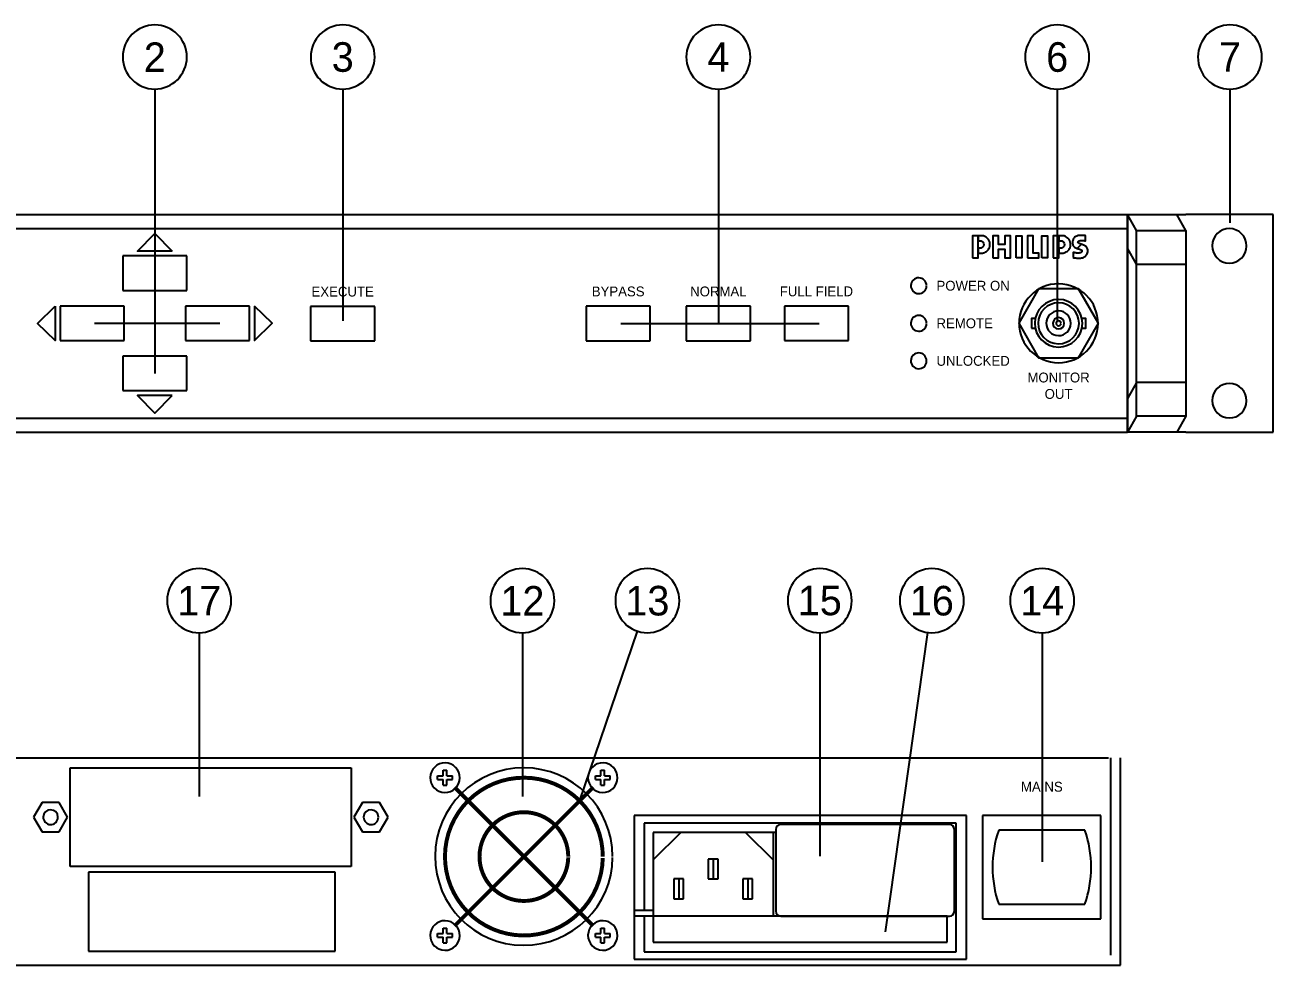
# Model space of a CAD drawing. Extents: x 10 to 493, y 10 to 201.
# Drawn here: x 239.9 to 493, y 10 to 200.7 of the extents above; entities that cross this region are included whole.
import ezdxf
from ezdxf.enums import TextEntityAlignment as Align

# ---------------------------------------------------------------- set-up
doc = ezdxf.new("R2010")
doc.units = 0
doc.linetypes.add('HIDDEN', pattern=[0])
doc.linetypes.add('SKJUL1', pattern=[0])
doc.layers.add('KOMPONENT', color=10, linetype='CONTINUOUS')
doc.layers.add('SERVICE1', color=7, linetype='CONTINUOUS')

# ---------------------------------------------------------------- blocks, each defined once
blk = doc.blocks.new('M3')
at = {"layer": 'KOMPONENT', "color": 0}
for points in [[(-1.5, 0.375), (-0.375, 0.375)], [(-1.5, -0.375), (-1.5, 0.375)], [(-0.375, 0.375), (-0.375, 1.5)], [(-0.375, 1.5), (0.375, 1.5)], [(0.375, 0.375), (0.375, 1.5)], [(0.375, 0.375), (1.5, 0.375)], [(1.5, -0.375), (1.5, 0.375)], [(-1.5, -0.375), (-0.375, -0.375)], [(-0.3749999999999432, -1.5), (-0.375, -0.375)], [(-0.3749999999999432, -1.5), (0.375, -1.5)], [(0.375, -0.375), (1.5, -0.375)], [(0.375, -1.5), (0.375, -0.375)]]:
    blk.add_lwpolyline(points, dxfattribs=at)
blk.add_arc((0, 0), 3, 358.902455422943, 358.8769043763087, dxfattribs=at)

msp = doc.modelspace()

# ---------------------------------------------------------------- linework, layer by layer
at = {"layer": 'KOMPONENT', "color": 0}
for p, q in [((39.5, 162.2776352886492), (463.5, 162.2776352886492)), ((463.4999999999999, 162.2776352886492), (463.4999999999999, 118.0776352886492)), ((463.4999999999999, 162.2776352886492), (475.3, 162.2776352886492)), ((463.4999999999999, 118.0776352886492), (463.4999999999999, 162.2776352886492)), ((493, 162.2776352886492), (475.3, 162.2776352886492)), ((493, 118.0776352886492), (493, 162.2776352886492)), ((39.5, 159.4276352886492), (463.5, 159.4276352886492)), ((465.3, 159.0276352886492), (475.3, 159.0276352886492)), ((465.3, 121.3276352886492), (465.3, 159.0276352886492)), ((475.3, 159.0276352886492), (475.3, 121.3276352886492)), ((259.6999999999999, 153.8376352886492), (259.6999999999999, 146.8376352886492)), ((272.6999999999999, 153.8376352886492), (259.6999999999999, 153.8376352886492)), ((272.6999999999999, 146.8376352886492), (272.6999999999999, 153.8376352886492)), ((465.3, 152.1776352886492), (475.3, 152.1776352886492)), ((465.3, 128.1776352886492), (465.3, 152.1776352886492)), ((475.3, 152.1776352886492), (475.3, 128.1776352886492)), ((259.6999999999999, 146.8376352886492), (272.6999999999999, 146.8376352886492)), ((259.9999999999999, 143.6776352886492), (246.9999999999999, 143.6776352886492)), ((246.9999999999999, 143.6776352886492), (246.9999999999999, 136.6776352886492)), ((259.9999999999999, 136.6776352886492), (259.9999999999999, 143.6776352886492)), ((272.4, 143.6776352886492), (272.4, 136.6776352886492)), ((285.4, 143.6776352886492), (272.4, 143.6776352886492)), ((285.4, 136.6776352886492), (285.4, 143.6776352886492)), ((310.8, 143.6076352886492), (297.8, 143.6076352886492)), ((297.8, 143.6076352886492), (297.8, 136.6076352886492)), ((310.8, 136.6076352886492), (310.8, 143.6076352886492)), ((366.68, 143.6376352886492), (353.68, 143.6376352886492)), ((353.68, 143.6376352886492), (353.68, 136.6376352886492)), ((366.68, 136.6376352886492), (366.68, 143.6376352886492)), ((387, 143.6376352886492), (374, 143.6376352886492)), ((374, 143.6376352886492), (374, 136.6376352886492)), ((387, 136.6376352886492), (387, 143.6376352886492)), ((406.89, 143.6576352886492), (393.89, 143.6576352886492)), ((393.89, 143.6576352886492), (393.89, 136.6576352886492)), ((406.89, 136.6576352886492), (406.89, 143.6576352886492)), ((246.9999999999999, 136.6776352886492), (259.9999999999999, 136.6776352886492)), ((272.4, 136.6776352886492), (285.4, 136.6776352886492)), ((297.8, 136.6076352886492), (310.8, 136.6076352886492)), ((353.68, 136.6376352886492), (366.68, 136.6376352886492)), ((374, 136.6376352886492), (387, 136.6376352886492)), ((393.89, 136.6576352886492), (406.89, 136.6576352886492)), ((259.6999999999999, 133.5176352886492), (259.6999999999999, 126.5176352886492)), ((272.6999999999999, 133.5176352886492), (259.6999999999999, 133.5176352886492)), ((272.6999999999999, 126.5176352886492), (272.6999999999999, 133.5176352886492)), ((475.3, 128.1776352886492), (465.3, 128.1776352886492)), ((259.6999999999999, 126.5176352886492), (272.6999999999999, 126.5176352886492)), ((39.5, 120.9276352886492), (463.5, 120.9276352886492)), ((475.3, 121.3276352886492), (465.3, 121.3276352886492)), ((39.50000000000006, 118.0776352886492), (463.5000000000001, 118.0776352886492)), ((475.3, 118.0776352886492), (463.4999999999999, 118.0776352886492)), ((475.3, 118.0776352886492), (493, 118.0776352886492)), ((40.05594405594405, 51.99999999999989), (459.6559440559441, 51.99999999999983)), ((460.0559440559437, 52), (460.0559440559438, 12)), ((462.0559440559439, 10), (462.0559440559439, 52)), ((363.405944055944, 40.3597930406313), (363.405944055944, 11.15979304063131)), ((430.8059440559441, 40.3597930406313), (363.405944055944, 40.3597930406313)), ((365.455944055944, 38.80979304063135), (365.455944055944, 21.15979304063131)), ((428.755944055944, 38.80979304063135), (365.455944055944, 38.80979304063135)), ((427.3689888653128, 38.50878588792466), (393.1689888653128, 38.50878588792466)), ((428.755944055944, 12.70979304063133), (428.755944055944, 38.80979304063135)), ((430.8059440559441, 11.15979304063131), (430.8059440559441, 40.3597930406313)), ((434.1059440559441, 40.35979304063125), (434.1059440559441, 19.35979304063125)), ((458.1059440559441, 40.35979304063125), (434.1059440559441, 40.35979304063125)), ((458.1059440559441, 19.35979304063125), (458.1059440559441, 40.35979304063125)), ((372.905944055944, 36.90979304063131), (367.305944055944, 31.30979304063136)), ((367.305944055944, 36.90979304063131), (367.305944055944, 14.6097930406313)), ((392.1689888653128, 36.90979304063131), (367.305944055944, 36.90979304063131)), ((386.005944055944, 36.90979304063131), (391.605944055944, 31.30979304063136)), ((392.1689888653128, 37.50878588792466), (392.1689888653128, 20.90878588792469)), ((428.3689888653128, 20.90878588792469), (428.3689888653128, 37.50878588792466)), ((454.8559440559441, 37.35979304063125), (437.3559440559441, 37.35979304063125)), ((378.455944055944, 31.45979304063133), (378.455944055944, 27.45979304063133)), ((380.455944055944, 31.45979304063133), (378.455944055944, 31.45979304063133)), ((380.455944055944, 27.45979304063133), (380.455944055944, 31.45979304063133)), ((302.7527201992334, 28.82715485119889), (252.7527201992333, 28.82715485119889)), ((252.7527201992333, 28.82715485119889), (252.7527201992333, 12.82715485119888)), ((302.7527201992334, 12.82715485119888), (302.7527201992334, 28.82715485119889)), ((371.455944055944, 27.45979304063133), (371.455944055944, 23.45979304063133)), ((373.455944055944, 27.45979304063133), (371.455944055944, 27.45979304063133)), ((373.455944055944, 23.45979304063133), (373.455944055944, 27.45979304063133)), ((378.455944055944, 27.45979304063133), (380.455944055944, 27.45979304063133)), ((385.455944055944, 27.45979304063133), (385.455944055944, 23.45979304063133)), ((387.455944055944, 27.45979304063133), (385.455944055944, 27.45979304063133)), ((387.455944055944, 23.45979304063133), (387.455944055944, 27.45979304063133)), ((371.455944055944, 23.45979304063133), (373.455944055944, 23.45979304063133)), ((385.455944055944, 23.45979304063133), (387.455944055944, 23.45979304063133)), ((437.3559440559441, 22.35979304063125), (454.8559440559441, 22.35979304063125)), ((363.405944055944, 20.00979304063128), (426.905944055944, 20.00979304063134)), ((393.1689888653128, 19.90878588792469), (427.3689888653128, 19.90878588792469)), ((426.905944055944, 14.6097930406313), (426.9059440559439, 20.00979304063134)), ((434.1059440559441, 19.35979304063125), (458.1059440559441, 19.35979304063125)), ((252.7527201992333, 12.82715485119888), (302.7527201992334, 12.82715485119888)), ((365.455944055944, 12.70979304063133), (428.755944055944, 12.70979304063133)), ((367.305944055944, 14.6097930406313), (426.905944055944, 14.6097930406313)), ((363.405944055944, 11.15979304063131), (430.8059440559441, 11.15979304063131)), ((38.05594405594394, 10), (462.0559440559439, 10))]:
    msp.add_line(p, q, dxfattribs=at)
at = {"layer": 'KOMPONENT', "color": 0, "linetype": 'CONTINUOUS'}
for p, q in [((249.0471272889312, 49.97433304828564), (306.0471272889312, 49.97433304828564)), ((249.0471272889312, 29.97433304828565), (249.0471272889312, 49.97433304828564)), ((306.0471272889312, 49.97433304828564), (306.0471272889312, 29.97433304828565)), ((306.0471272889312, 29.97433304828565), (249.0471272889312, 29.97433304828565))]:
    msp.add_line(p, q, dxfattribs=at)
at = {"layer": 'KOMPONENT', "color": 0, "linetype": 'HIDDEN'}
for p, q in [((243.3238932483752, 43), (241.5918424408062, 40)), ((246.7879948635129, 43), (243.3238932483752, 43)), ((248.5200456710817, 40), (246.7879948635129, 43)), ((241.5918424408062, 40), (243.3238932483752, 37)), ((246.7879948635129, 37), (248.5200456710817, 40)), ((243.3238932483752, 37), (246.7879948635129, 37))]:
    msp.add_line(p, q, dxfattribs=at)
at = {"layer": 'KOMPONENT', "color": 0, "linetype": 'SKJUL1'}
for p, q in [((308.3238932483752, 43), (306.5918424408064, 40)), ((311.787994863513, 43), (308.3238932483752, 43)), ((313.5200456710818, 40), (311.787994863513, 43)), ((306.5918424408064, 40), (308.3238932483752, 37)), ((311.787994863513, 37), (313.5200456710818, 40)), ((308.3238932483752, 37), (311.787994863513, 37))]:
    msp.add_line(p, q, dxfattribs=at)
at = {"layer": 'KOMPONENT', "color": 0}
for points in [[(465.3, 159.0276352886492), (463.4999999999999, 162.2776352886492)], [(475.3, 159.0276352886492), (473.4999999999999, 162.2776352886492)], [(465.2999999999999, 152.1776352886492), (463.4999999999999, 155.4276352886492)], [(445.4585481156726, 147.1776352886492), (441.4170962313452, 140.1776352886492), (445.4585481156726, 133.1776352886492), (453.5414518843273, 133.1776352886492), (457.5829037686547, 140.1776352886492)], [(457.5148399177216, 140.2955253366241), (453.5414518843273, 147.1776352886492), (445.4585481156726, 147.1776352886492)], [(465.2999999999999, 128.1776352886492), (463.4999999999999, 124.9276352886492)], [(465.3, 121.3276352886492), (463.4999999999999, 118.0776352886492)], [(475.3, 121.3276352886492), (473.4999999999999, 118.0776352886492)], [(391.605944055944, 36.90979304063131), (391.605944055944, 20.00979304063128)], [(379.455944055944, 31.45979304063133), (379.455944055944, 27.45979304063133)], [(372.455944055944, 27.45979304063133), (372.455944055944, 23.45979304063133)], [(386.455944055944, 27.45979304063133), (386.455944055944, 23.45979304063133)], [(363.405944055944, 21.15979304063131), (367.405944055944, 21.15979304063131)], [(365.455944055944, 20.00979304063128), (365.455944055944, 12.70979304063133)]]:
    msp.add_lwpolyline(points, dxfattribs=at)
for points in [[(269.6999999999999, 154.7976352886492), (262.6999999999998, 154.7976352886492), (266.1999999999999, 158.3876352886492)], [(475.3, 128.1776352886492), (465.3, 128.1776352886492), (465.3, 152.1776352886491), (475.3, 152.1776352886491)], [(246.0099999999999, 143.6576352886492), (246.0099999999999, 136.6576352886492), (242.4199999999999, 140.1576352886493)], [(286.4, 143.6776352886492), (286.4, 136.6776352886492), (289.99, 140.1776352886493)], [(269.6999999999999, 125.5176352886492), (262.6999999999998, 125.5176352886492), (266.1999999999999, 121.9276352886492)]]:
    msp.add_lwpolyline(points, close=True, dxfattribs=at)
at = {"layer": 'KOMPONENT', "color": 0, "linetype": 'CONTINUOUS'}
for points in [[(432.0553137064358, 153.4417551912473), (433.2250802489589, 153.4417551912473), (433.2250802489589, 156.9242827865184), (433.2254408150505, 157.9415298723142), (432.0553137064358, 157.9418002968828), (432.0553137064358, 153.4417551912473)], [(433.2254408150505, 156.9232010882438), (433.6563172944571, 156.9227503806293), (433.8635526555776, 156.8807444309633), (434.0277003687573, 156.794569135082), (434.1342476488115, 156.7068614333116), (434.2303385122104, 156.5814745749737), (434.3078602218945, 156.4170564372253), (434.3452689538933, 156.1157133262093), (434.2693697916212, 155.8182463006775), (434.1459660467869, 155.6715860429381), (433.9508997912564, 155.5188863031651), (433.7668308015182, 155.4409138858666), (433.6391904051082, 155.425229260884), (433.2250802489589, 155.4246884117467), (433.2250802489589, 154.4063596276762), (433.8733780815724, 154.4079821750882), (434.0759260835027, 154.4262809042346), (434.2693697916212, 154.464681192985), (434.5289773775399, 154.5502254982062), (434.7134069333696, 154.6398261719573), (434.878636344824, 154.7545763305942), (435.0330487735318, 154.8905998886329), (435.1584356318696, 155.0155360393562), (435.2845436223906, 155.1608441742523), (435.3907303363531, 155.3637527422742), (435.4874521904123, 155.5667514518188), (435.5642527679133, 155.8182463006775), (435.583903619903, 156.0403550130746), (435.583903619903, 156.3399854351557), (435.5454131896296, 156.6010352854405), (435.4520265719172, 156.8772289115706), (435.2845436223906, 157.1706395685725), (435.0330487735318, 157.4708108397908), (434.7959765683352, 157.6610094530854), (434.5681889399963, 157.7823399428932), (434.2792853591389, 157.8864534018294), (434.0759260835027, 157.915028264585), (433.832453830181, 157.9418002968828), (433.2254408150505, 157.9415298723142), (433.2254408150505, 156.9232010882438)], [(436.1678404051741, 153.4417551912473), (437.3375168061743, 153.4417551912473), (437.3375168061743, 155.2061853602652), (438.5975150131085, 155.2061853602652), (438.5975150131085, 153.4417551912473), (439.7670111310629, 153.4417551912473), (439.7670111310629, 157.9418002968828), (438.5975150131085, 157.9418002968828), (438.5975150131085, 156.1780912600481), (437.3375168061743, 156.1780912600481), (437.3375168061743, 157.9418002968828), (436.1678404051741, 157.9418002968828), (436.1678404051741, 153.4417551912473)], [(440.8927886104163, 153.4417551912473), (440.8927886104163, 157.9418002968828), (442.0617438792333, 157.9418002968828), (442.0617438792333, 153.4417551912473), (440.8927886104163, 153.4417551912473)], [(443.1869805094494, 153.4417551912473), (445.5266037360183, 153.4417551912473), (445.5266037360183, 154.4143822232133), (444.3572879011097, 154.4143822232133), (444.3572879011097, 157.9418002968828), (443.1869805094494, 157.9418002968828), (443.1869805094494, 153.4417551912473)], [(446.0932333488948, 153.4417551912473), (446.0932333488948, 157.9418002968828), (447.2635407405551, 157.9418002968828), (447.2635407405551, 153.4417551912473), (446.0932333488948, 153.4417551912473)], [(448.3887773707712, 153.4417551912473), (449.5586340548171, 153.4417551912473), (449.5586340548171, 156.9242827865184), (449.5589946209087, 157.9415298723142), (448.3887773707712, 157.9418002968828), (448.3887773707712, 153.4417551912473)], [(449.5589946209087, 156.9232010882438), (449.9897809587926, 156.9227503806293), (450.1971966029586, 156.8807444309633), (450.3612541746156, 156.794569135082), (450.4677113131467, 156.7068614333116), (450.5638923180687, 156.5814745749737), (450.6415041692756, 156.4170564372253), (450.6787326182286, 156.1157133262093), (450.6029235974793, 155.8182463006775), (450.4794297111223, 155.6715860429381), (450.2845437386374, 155.5188863031651), (450.1003846073765, 155.4409138858666), (449.9726540694436, 155.425229260884), (449.5586340548171, 155.4246884117467), (449.5586340548171, 154.4063596276762), (450.2068417459078, 154.4079821750882), (450.4095700308837, 154.4262809042346), (450.6029235974793, 154.464681192985), (450.8624410418751, 154.5502254982062), (451.0469607392278, 154.6398261719573), (451.2121901506821, 154.7545763305942), (451.3665124378672, 154.8905998886329), (451.4918992962049, 155.0155360393562), (451.6180974282489, 155.1608441742523), (451.7242841422113, 155.3637527422742), (451.8210059962707, 155.5667514518188), (451.8978967152945, 155.8182463006775), (451.9173672842383, 156.0403550130746), (451.9173672842383, 156.3399854351557), (451.8789669954878, 156.6010352854405), (451.7854902362525, 156.8772289115706), (451.6180974282489, 157.1706395685725), (451.3665124378672, 157.4708108397908), (451.1295303741935, 157.6610094530854), (450.9015624628088, 157.7823399428932), (450.6126588819513, 157.8864534018294), (450.4095700308837, 157.915028264585), (450.1659174945163, 157.9418002968828), (449.5589946209087, 157.9415298723142), (449.5589946209087, 156.9232010882438)], [(454.1320543600838, 156.1954885739655), (454.0283916087622, 156.2274888145909), (453.8771341333553, 156.2829258511673), (453.7101018914432, 156.3302501506838), (453.590664373616, 156.4020929444258), (453.5040383701202, 156.4660934256765), (453.4476097767921, 156.5528997122181), (453.4246236884555, 156.6724273715681), (453.4476097767921, 156.7680675273528), (453.5674078607108, 156.8558653706461), (453.7020792959061, 156.9351899107879), (453.85324662979, 156.9745817562901), (453.9883687725997, 156.9985594013785), (454.187581538183, 156.9985594013785), (454.3464109015125, 156.9829649179188), (454.5291277684072, 156.9666493022759), (454.6966107179339, 156.9432125063249), (454.8320934268352, 156.9188742951451), (454.9505393879106, 156.903640377777), (454.9433280660796, 157.9216987372788), (454.8085664893614, 157.9606398751665), (454.6411736813577, 157.9695638859325), (454.4576455407567, 157.9922795497004), (454.3149515100244, 158.0009331358976), (454.139986814098, 158.0085951653432), (453.9490670686203, 158.0009331358976), (453.7895165731078, 158.0009331358976), (453.6305069267327, 158.0009331358976), (453.455722513852, 157.9527074211524), (453.3131186246425, 157.9128648680357), (453.1779063403099, 157.8654504269964), (453.0103332492604, 157.80190065336), (452.8835041265564, 157.7225761132183), (452.764246891775, 157.6270260989565), (452.6683363114217, 157.5153407520977), (452.5649439846687, 157.4121287083904), (452.4855293030039, 157.301074352192), (452.429821841859, 157.1655015017678), (452.3740242391911, 156.9829649179188), (452.3499564525799, 156.8235947054521), (452.3265196566288, 156.6488102925714), (452.3348126767345, 156.4817780506591), (452.3591508879144, 156.3147458087469), (452.3822271177739, 156.1556460208488), (452.4142273583992, 156.0122308579334), (452.4777771320356, 155.8850411691378), (452.5489889351175, 155.7894911548761), (452.6367867784107, 155.6946622727976), (452.7244043386582, 155.5990221170129), (452.8436615734396, 155.5272694647938), (452.9943781997092, 155.4557872371431), (453.130221474702, 155.4079220884894), (453.2021544099669, 155.3917867558924), (453.2886902719399, 155.3598766567899), (454.1320543600838, 156.1954885739655)], [(452.429821841859, 153.5069275122956), (452.6049668208311, 153.4827695841616), (452.8360896855171, 153.4514904757192), (453.0103332492604, 153.4276029721538), (453.2021544099669, 153.4116479226026), (453.4004657603213, 153.3874899944685), (453.590664373616, 153.3798279650229), (453.7656290695424, 153.3960534391429), (453.964751693603, 153.4035351855426), (454.1793786596003, 153.4276029721538), (454.3785012836608, 153.4678060913621), (454.5619392827386, 153.5468602069352), (454.7444758665878, 153.6345679087057), (454.8875304634116, 153.7297573568758), (455.0147201522072, 153.8568569041484), (455.1261350744972, 153.9765648465443), (455.2296175427732, 154.127822321951), (455.2930771748866, 154.2630346062837), (455.3649199686287, 154.4535937856698), (455.4046723802225, 154.684446225787), (455.4124245511908, 154.8669828096361), (455.4046723802225, 155.0742181707565), (455.3649199686287, 155.2648674916655), (455.3090322244379, 155.4004403420897), (455.2535951878614, 155.5272694647938), (455.1659776276141, 155.6621211830348), (455.0703374718293, 155.7577613388194), (454.9593732571537, 155.853401494604), (454.839665314758, 155.917221692809), (454.7124756259624, 155.9965462329508), (454.5852859371668, 156.0522536940958), (454.45025393588, 156.107871013718), (454.3149515100244, 156.1480741329263), (454.2194014957626, 156.1635784748631), (454.1320543600838, 156.1954885739655), (453.2886902719399, 155.3598766567899), (453.4476097767921, 155.3048001863051), (453.5828220611247, 155.2490025836371), (453.757967040097, 155.1931148394463), (453.95654881502, 155.1296552073329), (454.0924822315358, 155.0742181707565), (454.187581538183, 154.9862400444174), (454.2349058376995, 154.8988929087386), (454.2513115948652, 154.8111852069681), (454.2349058376995, 154.6919279721867), (454.1793786596003, 154.620626027582), (454.0924822315358, 154.5488733753628), (453.9414050391749, 154.4769404400979), (453.7815841190936, 154.4451204825183), (453.6470929669442, 154.4219541111359), (453.4635648263433, 154.4219541111359), (453.2886902719399, 154.4303372727646), (453.1378835041474, 154.4303372727646), (452.9787837162493, 154.4535937856698), (452.8117514743372, 154.469548835221), (452.6443586663333, 154.5093913883377), (452.5333944516578, 154.5335493164718), (452.4382951450104, 154.5488733753628), (452.429821841859, 153.5069275122956)]]:
    msp.add_lwpolyline(points, close=True, dxfattribs=at)
for points in [[(444.779764306732, 141.1776352886492), (443.9999999999999, 141.1776352886492), (443.9999999999999, 139.1776352886492)], [(454.2202356932679, 139.1776352886492), (454.9999999999999, 139.1776352886492), (454.9999999999999, 141.1776352886492), (454.2202356932679, 141.1776352886492)], [(443.9999999999999, 139.1776352886492), (444.779764306732, 139.1776352886492)]]:
    msp.add_lwpolyline(points, dxfattribs=at)
at = {"layer": 'KOMPONENT', "color": 0, "const_width": 0.8}
for points in [[(357.0599450561941, 31.99999999999873, 222.477715410611), (357.0573584639196, 31.71227624317968, 222.477715410611)], [(350.0559440559441, 31.99999999999878, 222.477715410611), (350.0544894615292, 31.83819584794137, 222.477715410611)]]:
    msp.add_lwpolyline(points, format="xyb", dxfattribs=at)
for points in [[(326.9811068715822, 46.07483718436066), (355.1307812403059, 17.92516281563698)], [(326.9811068715822, 17.92516281563701), (355.1307812403059, 46.07483718436066)]]:
    msp.add_lwpolyline(points, dxfattribs=at)
at = {"layer": 'KOMPONENT', "color": 0}
for centre, radius, start, end in [((484.15, 155.8776352886493), 3.5, 2.175946667623126e-13, 359.0977788384699), ((421.1399999999999, 147.7976352886486), 1.6, 0.5060194218777972, 357.0371143407239), ((449.4999999999999, 140.1776352886492), 8.000000000000284, 90.00000000000011, 89.67367066880068), ((449.4999999999999, 140.1776352886492), 4.824999999999591, 3.193724165691451e-13, 359.347674377533), ((449.4999999999999, 140.1776352886492), 4.149999999998272, 359.9999999999997, 359.1772792608186), ((421.1399999999999, 140.1776352886486), 1.6, 0.5060194218777972, 357.0371143407239), ((449.4999999999999, 140.1776352886492), 2.499999999996419, 1.667057918588964e-13, 358.7971582798365), ((449.4999999999999, 140.1776352886492), 1.149999999996226, 359.9999999999987, 358.6472976516015), ((449.4999999999999, 140.1776352886492), 0.4999999999820375, 359.9999999999982, 355.9577384872979), ((421.1399999999999, 132.5576352886486), 1.6, 0.5060194218777972, 357.0371143407239), ((484.15, 124.4776352886493), 3.5, 2.175946667623126e-13, 359.0977788384699), ((341.0559440559439, 32.00000000000001), 18, 0.0526291590039146, 359.498280378372), ((245.055944055944, 40), 1.500000000002188, 359.999999999999, 358.7978427247713), ((310.0559440559441, 40), 1.500000000002188, 359.999999999999, 358.7978427247713), ((393.1689888653128, 37.50878588792466), 1, 90, 180), ((427.3689888653128, 37.50878588792466), 1, 0, 90), ((459.230944055944, 29.85979304063125), 23.12499999999995, 161.0753555839487, 198.9246444160513), ((432.9809440559451, 29.85979304063125), 23.12499999999892, 341.0753555839479, 18.92464441605215), ((393.1689888653128, 20.90878588792469), 1, 180, 270), ((427.3689888653128, 20.90878588792469), 1, 270, 0)]:
    msp.add_arc(centre, radius, start, end, dxfattribs=at)
at = {"layer": 'SERVICE1', "color": 0}
for points in [[(266.1999999999999, 187.692655411402), (266.2, 130.0176352886493)], [(304.3154612144721, 187.692655411402), (304.3154612144721, 140.6900286971523)], [(380.4999999999999, 187.692655411402), (380.5, 140.1474631353441)], [(449.2194441476319, 187.692655411402), (449.219444147632, 140.4157592374987)], [(484.2567571839248, 187.692655411402), (484.2567571839248, 160.5718605630714)], [(253.9830815586171, 140.1776352886492), (279.3830815586172, 140.1776352886492)], [(360.7411142199679, 140.1376352886492), (400.9511142199679, 140.1576352886492)], [(275.1958041958042, 77.41502012275268), (275.1958041958042, 44.17623651132527)], [(340.7552447552447, 77.41502012275268), (340.7552447552447, 44.17623651132527)], [(364.0187111104227, 77.75889826388824), (352.2910549439574, 43.15174919605943)], [(401.0699300699301, 77.41502012275268), (401.0699300699301, 32.10216870448469)], [(422.8923963402301, 77.47830315869444), (414.3493500639628, 16.70379114298006)], [(446.1761430597724, 77.41502012275268), (446.1761430597724, 30.95225748478559)]]:
    msp.add_lwpolyline(points, dxfattribs=at)
for centre in [(266.1999999999999, 194.1926554114023), (304.3154612144721, 194.1926554114023), (380.4999999999999, 194.1926554114023), (449.2194441476319, 194.1926554114023), (484.2567571839248, 194.1926554114023), (275.1958041958042, 83.91502012275296), (340.7552447552447, 83.91502012275296), (366.1048951048951, 83.91502012275296), (401.0699300699301, 83.91502012275296), (423.7972027972028, 83.91502012275296), (446.1761430597724, 83.91502012275296)]:
    msp.add_arc(centre, 6.5, 1.403916714864755e-14, 359.8076113561952, dxfattribs=at)

# ---------------------------------------------------------------- block references
at = {"layer": 'KOMPONENT', "color": 0}
for p in [(325.0559440559441, 47.99999999999883), (357.0559440559441, 47.99999999999881), (325.0559440559441, 15.99999999999883), (357.0559440559441, 15.99999999999881)]:
    msp.add_blockref('M3', p, dxfattribs=at)

# ---------------------------------------------------------------- texts
for s, p in [('EXECUTE', (304.3, 145.6076352886492)), ('BYPASS', (360.1799999999999, 145.6376352886492)), ('NORMAL', (380.4999999999999, 145.6376352886492)), ('FULL FIELD', (400.39, 145.6576352886492)), ('MONITOR', (449.5000029004872, 128.1776352886488)), ('OUT', (449.5000029004872, 124.8443019553154)), ('MAINS', (446.1059440559441, 45.1673228346454))]:
    msp.add_text(s, height=2, dxfattribs=at).set_placement(p, align=Align.CENTER)
for s, p in [('POWER ON', (424.7399999999998, 146.7976352886492)), ('REMOTE', (424.7399999999998, 139.1776352886492)), ('UNLOCKED', (424.7399999999998, 131.5576352886492))]:
    msp.add_text(s, height=2, dxfattribs=at).set_placement(p)
at = {"layer": 'SERVICE1', "color": 0}
for s, p in [('2', (266.1999999999999, 194.1926554114023)), ('3', (304.3154612144721, 194.1926554114023)), ('4', (380.4999999999999, 194.1926554114023)), ('6', (449.2194441476319, 194.1926554114023)), ('7', (484.2567571839248, 194.1926554114023)), ('17', (275.1958041958042, 83.91502012275296)), ('12', (340.7552447552447, 83.91502012275296)), ('13', (366.1048951048951, 83.91502012275296)), ('15', (401.0699300699301, 83.91502012275296)), ('16', (423.7972027972028, 83.91502012275296)), ('14', (446.1761430597724, 83.91502012275296))]:
    msp.add_text(s, height=6, dxfattribs=at).set_placement(p, align=Align.MIDDLE)

doc.saveas('drawing.dxf')
